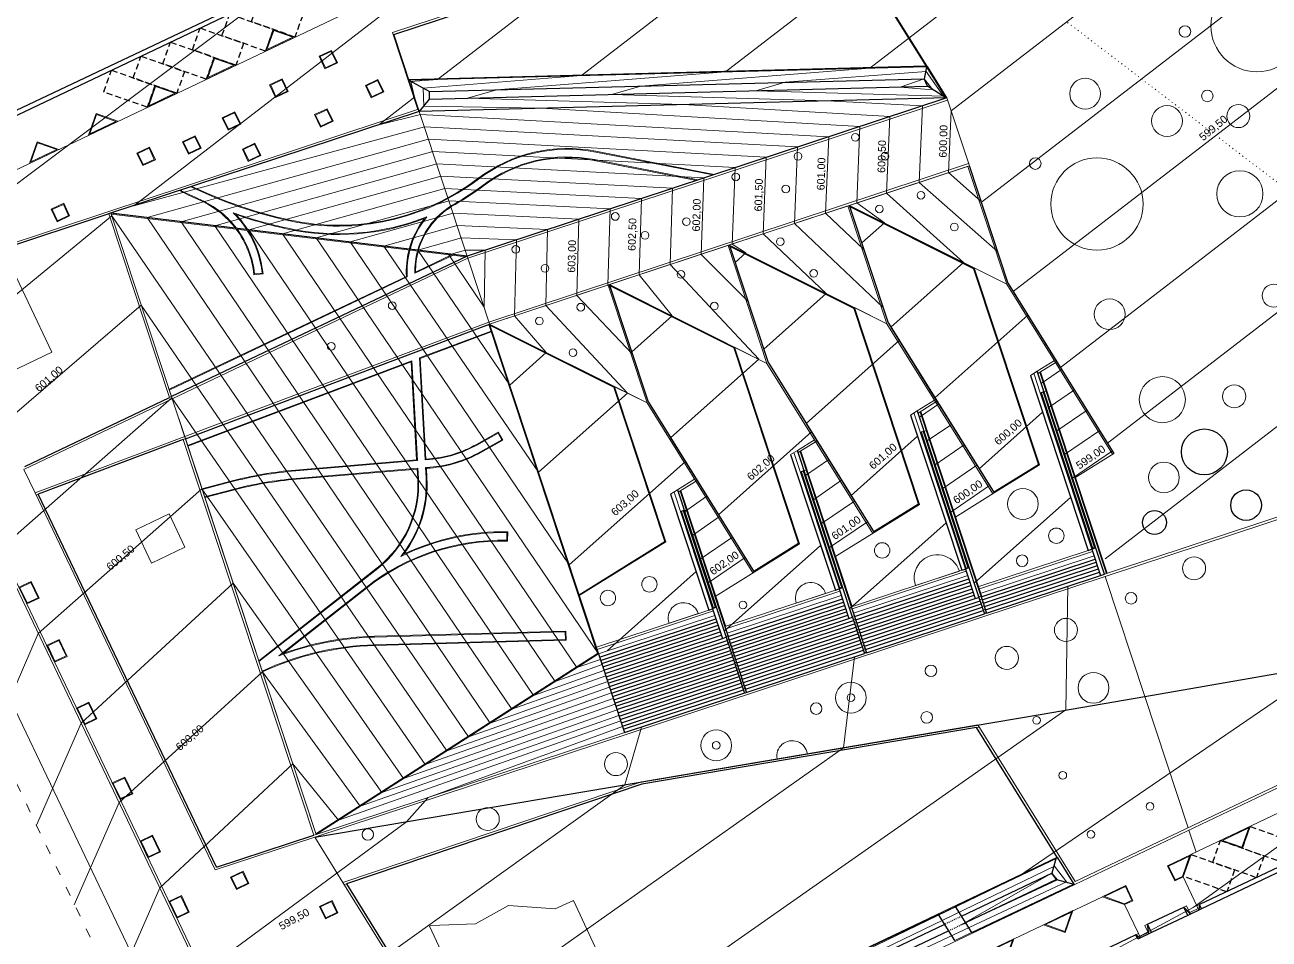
# Model space of a CAD drawing. Header units: metres. Extents: x 679381 to 680109, y 2748427 to 2748872.
# Drawn here: x 679624.4 to 679786.2, y 2748571.8 to 2748690.7 of the extents above; entities that cross this region are included whole.
import ezdxf
from ezdxf.enums import TextEntityAlignment as Align

# ---------------------------------------------------------------- set-up
doc = ezdxf.new("R2010")
doc.units = ezdxf.units.M
doc.header["$MEASUREMENT"] = 0
for name, pattern in [('ACAD_ISO03W100', [30, 12, -18]), ('ACAD_ISO07W100', [3, 0, -3]), ('LÍNEAS_OCULTAS2', [4.7625, 3.175, -1.5875])]:
    doc.linetypes.add(name, pattern=pattern)
doc.layers.get('0').update_dxf_attribs({"color": 5})
for name, color, linetype in [('00_Sorround Parcels', 252, 'ACAD_ISO03W100'), ('02-L-Edge Line', 4, 'Continuous'), ('02-L-Edge Line Stair +10cm', 6, 'Continuous'), ('02-L-Edge Line Step -10cm', 6, 'Continuous'), ('02-L-Painted line', 253, 'Continuous'), ('02-L-Plan Change', 8, 'Continuous')]:
    doc.layers.add(name, color=color, linetype=linetype)
for name, color, linetype, lineweight in [('02-L-Level Curves 0.25-0.75m', 33, 'Continuous', 5), ('02-L-Level Curves 0.50m', 33, 'Continuous', 5), ('02-L-Level Curves 1m', 37, 'Continuous', 5), ('02-L-Material Change', 251, 'Continuous', 5), ('04-BK-Tree Pit', 6, 'Continuous', 5)]:
    doc.layers.add(name, color=color, linetype=linetype, lineweight=lineweight)
doc.styles.get("Standard").update_dxf_attribs({"font": 'arial.ttf'})

# ---------------------------------------------------------------- blocks, each defined once
blk = doc.blocks.new('Tree Pit 1.5m3')
blk.add_circle((0, 0), 0.75)
blk = doc.blocks.new('ALCORQUE RECTANGULAR')
blk.add_lwpolyline([(679903.39, 2748647.42), (679902.7, 2748648.87), (679904.69, 2748649.81), (679905.38, 2748648.37)], close=True)
at = {"layer": '02-L-Material Change'}
blk.add_lwpolyline([(679903.34, 2748647.29), (679902.57, 2748648.92), (679904.74, 2748649.95), (679905.51, 2748648.32)], close=True, dxfattribs=at)
blk = doc.blocks.new('Escocell Quadrat')
at = {"ltscale": 0.3}
blk.add_lwpolyline([(-2.76, -1.24), (-1.16, -1.24), (-1.16, 0.36), (-2.76, 0.36)], close=True, dxfattribs=at)
at = {"layer": '02-L-Material Change', "ltscale": 0.3}
blk.add_lwpolyline([(-2.86, -1.34), (-1.06, -1.34), (-1.06, 0.46), (-2.86, 0.46)], close=True, dxfattribs=at)
blk = doc.blocks.new('Alcorque Parking 8m2')
blk.add_lwpolyline([(2.32, 1.23), (-0.19, 2.12), (-1.08, -0.38)], close=True)
at = {"layer": '02-L-Material Change'}
blk.add_lwpolyline([(2.58, 1.24), (-0.25, 2.25), (-1.25, -0.58)], close=True, dxfattribs=at)
blk = doc.blocks.new('Escocell 3m')
blk.add_circle((0, 0), 1.5)
blk = doc.blocks.new('Escocell 4m')
blk.add_circle((0, 0), 2)
blk = doc.blocks.new('Tree Pit 1.5m')
blk.add_circle((0, 0), 0.75)
blk = doc.blocks.new('Tree Pit 4m CUT_')
blk.add_lwpolyline([(-1.9, -0.63), (1.9, 0.63, -1.02054)], format="xyb", close=True)
blk = doc.blocks.new('Tree Pit 6m')
blk.add_circle((0, 0), 3)
blk = doc.blocks.new('Tree Pit 12m')
at = {"ltscale": 0.3}
blk.add_circle((0, 0), 6, dxfattribs=at)
blk = doc.blocks.new('Tree Pit Ford')
at = {"ltscale": 0.3}
blk.add_lwpolyline([(-0.05, 1.15), (1.93, -0.83), (-1.1, -0.83), (-1.1, 1.15)], close=True, dxfattribs=at)
at = {"layer": '02-L-Material Change', "ltscale": 0.3}
blk.add_lwpolyline([(0, 1.25), (2.18, -0.93), (-1.2, -0.93), (-1.2, 1.25)], close=True, dxfattribs=at)
blk = doc.blocks.new('Escocell 2m')
blk.add_circle((0, 0), 1)

msp = doc.modelspace()

# ---------------------------------------------------------------- linework, layer by layer
at = {"layer": '00_Sorround Parcels', "lineweight": 9, "ltscale": 0.1}
msp.add_lwpolyline([(679521.37, 2748619.74), (679593.52, 2748654.3), (679654.87, 2748526.24), (679582.72, 2748491.67)], close=True, dxfattribs=at)
at = {"layer": '02-L-Edge Line', "ltscale": 0.3}
for p, q in [((679752.27, 2748657.06), (679766.02, 2748634.97)), ((679736.69, 2748651.91), (679750.43, 2748629.82)), ((679721.09, 2748646.77), (679734.84, 2748624.68)), ((679705.51, 2748641.62), (679719.25, 2748619.53)), ((679745.34, 2748571.6), (679743.23, 2748575)), ((679747.53, 2748572.63), (679745.41, 2748576.04))]:
    msp.add_line(p, q, dxfattribs=at)
for points in [[(679752.27, 2748657.06), (679747.22, 2748672.38)], [(679736.69, 2748651.91), (679731.63, 2748667.22)], [(679721.09, 2748646.76), (679716.04, 2748662.08)], [(679705.51, 2748641.62), (679700.45, 2748656.93)], [(679763.16, 2748622.51), (679764.29, 2748619.09), (679764.77, 2748619.25), (679756.04, 2748645.66)], [(679740.45, 2748640.51), (679748.47, 2748616.23)], [(679730.29, 2748617.34), (679731.56, 2748613.49), (679732.03, 2748613.65), (679724.86, 2748635.36)], [(679709.27, 2748630.21), (679715.59, 2748611.06)], [(679746.72, 2748619.92), (679747.99, 2748616.08)], [(679747.99, 2748616.08), (679748.47, 2748616.23)], [(679713.85, 2748614.75), (679715.12, 2748610.91)], [(679715.12, 2748610.91), (679715.59, 2748611.06)], [(679699.01, 2748608.91), (679702.4, 2748598.65)]]:
    msp.add_lwpolyline(points, dxfattribs=at)
at = {"layer": '02-L-Edge Line Stair +10cm'}
msp.add_line((679699.01, 2748608.91), (679662.3, 2748585.41), dxfattribs=at)
for points in [[(679755.16, 2748645.11), (679762.68, 2748622.35)], [(679756.4, 2748645.53), (679765.05, 2748619.34)], [(679756.54, 2748642.87), (679763.22, 2748622.63)], [(679756.82, 2748642.96), (679763.51, 2748622.73)], [(679739.58, 2748639.96), (679746.25, 2748619.77)], [(679740.81, 2748640.38), (679748.75, 2748616.33)], [(679740.95, 2748637.72), (679746.78, 2748620.05)], [(679747.07, 2748620.14), (679741.24, 2748637.81)], [(679723.99, 2748634.82), (679729.81, 2748617.18)], [(679725.22, 2748635.23), (679732.31, 2748613.74)], [(679725.36, 2748632.57), (679730.35, 2748617.46)], [(679730.63, 2748617.56), (679725.65, 2748632.66)], [(679709.63, 2748630.08), (679715.87, 2748611.16)], [(679708.39, 2748629.67), (679713.37, 2748614.59)], [(679709.77, 2748627.42), (679713.91, 2748614.88)], [(679714.2, 2748614.97), (679710.05, 2748627.51)], [(679762.68, 2748622.35), (679763.16, 2748622.51)], [(679763.22, 2748622.63), (679763.51, 2748622.73)], [(679748.75, 2748616.33), (679763.58, 2748621.23)], [(679748.9, 2748615.9), (679763.72, 2748620.8)], [(679749.04, 2748615.47), (679763.86, 2748620.37)], [(679732.31, 2748613.74), (679747.15, 2748618.64)], [(679746.25, 2748619.77), (679746.72, 2748619.92)], [(679746.79, 2748620.05), (679747.07, 2748620.14)], [(679749.18, 2748615.05), (679764, 2748619.94)], [(679749.32, 2748614.62), (679764.15, 2748619.52)], [(679749.46, 2748614.19), (679764.29, 2748619.09)], [(679729.81, 2748617.18), (679730.29, 2748617.34)], [(679730.35, 2748617.46), (679730.63, 2748617.56)], [(679732.45, 2748613.31), (679747.29, 2748618.21)], [(679732.59, 2748612.89), (679747.43, 2748617.79)], [(679732.74, 2748612.46), (679747.57, 2748617.36)], [(679715.87, 2748611.16), (679730.71, 2748616.06)], [(679716.02, 2748610.73), (679730.85, 2748615.63)], [(679732.88, 2748612.03), (679747.71, 2748616.93)], [(679733.02, 2748611.61), (679747.85, 2748616.51)], [(679733.16, 2748611.18), (679747.99, 2748616.08)], [(679733.3, 2748610.75), (679748.61, 2748615.81)], [(679733.44, 2748610.32), (679748.75, 2748615.38)], [(679748.47, 2748616.23), (679749.17, 2748614.1)], [(679748.75, 2748616.33), (679749.46, 2748614.19)], [(679713.37, 2748614.59), (679713.85, 2748614.75)], [(679713.91, 2748614.88), (679714.2, 2748614.97)], [(679716.16, 2748610.3), (679730.99, 2748615.2)], [(679716.3, 2748609.87), (679731.13, 2748614.77)], [(679716.44, 2748609.45), (679731.27, 2748614.35)], [(679716.58, 2748609.02), (679731.42, 2748613.92)], [(679732.31, 2748613.74), (679733.87, 2748609.04)], [(679733.58, 2748609.9), (679748.89, 2748614.95)], [(679733.72, 2748609.47), (679749.03, 2748614.53)], [(679733.87, 2748609.04), (679749.17, 2748614.1)], [(679699.15, 2748608.48), (679714.27, 2748613.47)], [(679699.29, 2748608.05), (679714.41, 2748613.04)], [(679699.44, 2748607.62), (679714.55, 2748612.62)], [(679699.58, 2748607.2), (679714.69, 2748612.19)], [(679716.72, 2748608.59), (679731.56, 2748613.49)], [(679716.86, 2748608.17), (679732.17, 2748613.22)], [(679717, 2748607.74), (679732.31, 2748612.79)], [(679717.14, 2748607.31), (679732.45, 2748612.37)], [(679732.03, 2748613.65), (679733.58, 2748608.95)], [(679699.72, 2748606.77), (679714.83, 2748611.76)], [(679699.86, 2748606.34), (679714.97, 2748611.33)], [(679700, 2748605.91), (679715.12, 2748610.91)], [(679700.14, 2748605.49), (679715.73, 2748610.64)], [(679715.59, 2748611.06), (679717.99, 2748603.8)], [(679718.27, 2748603.89), (679715.87, 2748611.16)], [(679717.29, 2748606.88), (679732.59, 2748611.94)], [(679717.43, 2748606.46), (679732.73, 2748611.51)], [(679717.57, 2748606.03), (679732.87, 2748611.08)], [(679717.71, 2748605.6), (679733.02, 2748610.66)], [(679700.28, 2748605.06), (679715.87, 2748610.21)], [(679700.42, 2748604.63), (679716.01, 2748609.78)], [(679700.56, 2748604.2), (679716.15, 2748609.35)], [(679700.71, 2748603.78), (679716.3, 2748608.93)], [(679702.4, 2748598.65), (679733.58, 2748608.95)], [(679717.85, 2748605.17), (679733.16, 2748610.23)], [(679717.99, 2748604.75), (679733.3, 2748609.8)], [(679718.13, 2748604.32), (679733.44, 2748609.37)], [(679700.85, 2748603.35), (679716.44, 2748608.5)], [(679700.99, 2748602.92), (679716.58, 2748608.07)], [(679701.13, 2748602.5), (679716.72, 2748607.64)], [(679701.27, 2748602.07), (679716.86, 2748607.22)], [(679701.41, 2748601.64), (679717, 2748606.79)], [(679701.55, 2748601.21), (679717.14, 2748606.36)], [(679701.69, 2748600.79), (679717.28, 2748605.93)], [(679701.83, 2748600.36), (679717.42, 2748605.51)], [(679701.98, 2748599.93), (679717.57, 2748605.08)], [(679702.12, 2748599.5), (679717.71, 2748604.65)], [(679702.26, 2748599.08), (679717.85, 2748604.23)], [(679777.42, 2748575.74), (679775.61, 2748574.88)], [(679770.91, 2748572.64), (679769.11, 2748571.78)]]:
    msp.add_lwpolyline(points, dxfattribs=at)
for centre, radius in [((679777.77, 2748635.16), 2.99), ((679783.19, 2748628.24), 1.99), ((679771.29, 2748625.98), 1.55)]:
    msp.add_circle(centre, radius, dxfattribs=at)
at = {"layer": '02-L-Edge Line Step -10cm'}
for p, q in [((679672.41, 2748689.46), (679727.67, 2748707.71)), ((679727.67, 2748707.71), (679744.18, 2748681.23)), ((679675.71, 2748679.46), (679672.41, 2748689.46)), ((679741.66, 2748685.27), (679674.37, 2748683.52)), ((679744.29, 2748681.24), (679681.93, 2748660.64)), ((679675.71, 2748679.46), (679635.32, 2748666.12)), ((679635.33, 2748666.12), (679612.38, 2748658.54)), ((679681.93, 2748660.64), (679635.61, 2748666.21)), ((679731.67, 2748667.09), (679747.78, 2748659.02)), ((679716.08, 2748661.94), (679732.19, 2748653.88)), ((679747.78, 2748659.02), (679756.2, 2748633.53)), ((679700.49, 2748656.8), (679716.6, 2748648.73)), ((679732.19, 2748653.88), (679740.61, 2748628.38)), ((679701.01, 2748643.58), (679684.9, 2748651.64)), ((679716.6, 2748648.73), (679725.02, 2748623.23)), ((679701.01, 2748643.58), (679707.64, 2748623.51)), ((679624.44, 2748633.28), (679643.22, 2748642.22)), ((679645.02, 2748636.76), (679626.17, 2748629.66)), ((679750.38, 2748629.91), (679756.2, 2748633.53)), ((679649.34, 2748581.13), (679626.17, 2748629.66)), ((679740.61, 2748628.38), (679734.79, 2748624.76)), ((679696.48, 2748616.57), (679707.64, 2748623.51)), ((679725.02, 2748623.23), (679719.2, 2748619.61)), ((679758.69, 2748582.36), (679748.16, 2748599.32)), ((679649.34, 2748581.13), (679662.01, 2748585.32)), ((679666.23, 2748578.97), (679687.86, 2748544.24))]:
    msp.add_line(p, q, dxfattribs=at)
at = {"layer": '02-L-Edge Line Step -10cm', "lineweight": 0, "ltscale": 0.2}
msp.add_line((679827.12, 2748639.84), (679662.3, 2748585.41), dxfattribs=at)
at = {"layer": '02-L-Edge Line Step -10cm', "ltscale": 0.3}
for p, q in [((679758.69, 2748582.36), (679745.41, 2748576.04)), ((679758.69, 2748582.36), (679760.81, 2748578.95)), ((679747.53, 2748572.63), (679760.81, 2748578.95)), ((679743.23, 2748575), (679730.06, 2748568.73))]:
    msp.add_line(p, q, dxfattribs=at)
at = {"layer": '02-L-Edge Line Step -10cm'}
for points in [[(679744.29, 2748681.24), (679675.71, 2748679.46)], [(679681.93, 2748660.64), (679643.49, 2748642.35)], [(679645.3, 2748636.87), (679684.85, 2748651.78)], [(679756.92, 2748642.99), (679756.54, 2748642.87)], [(679741.33, 2748637.84), (679740.95, 2748637.72)], [(679725.74, 2748632.69), (679725.36, 2748632.57)], [(679710.15, 2748627.54), (679709.77, 2748627.42)], [(679748.16, 2748599.32), (679704.65, 2748591.94), (679666.23, 2748578.97)]]:
    msp.add_lwpolyline(points, dxfattribs=at)
at = {"layer": '02-L-Level Curves 0.25-0.75m', "ltscale": 0.3}
for points in [[(679887.02, 2748805.09), (679887.02, 2748805.09), (679892.66, 2748807.11), (679734.28, 2748685.08)], [(679696.78, 2748684.11), (679797.88, 2748762), (679792.24, 2748759.98)], [(679815.95, 2748719.42), (679748.78, 2748667.66), (679752.27, 2748657.06), (679760.87, 2748643.25), (679757.58, 2748641), (679763.63, 2748622.66), (679762.68, 2748622.35), (679760.4, 2748629.27), (679747.85, 2748618.1)], [(679697.45, 2748714.88), (679703.09, 2748716.9), (679638.58, 2748667.19)], [(679802.54, 2748694.27), (679752.91, 2748656.03), (679762.52, 2748640.6), (679758.59, 2748637.91)], [(679734.28, 2748685.08), (679704.52, 2748682.76), (679700.71, 2748681.66), (679728.78, 2748680.83)], [(679696.78, 2748684.11), (679676.21, 2748682.5), (679676.31, 2748680.14), (679691.52, 2748679.87)], [(679741.36, 2748683.68), (679738.22, 2748682.63), (679742.48, 2748682.28), (679741.36, 2748683.68)], [(679808.69, 2748684.4), (679759.05, 2748646.16), (679764.17, 2748637.94), (679759.61, 2748634.83)], [(679728.78, 2748680.83), (679741.11, 2748680.19), (679740.71, 2748670.23), (679750.92, 2748661.17), (679752.27, 2748657.06), (679754.83, 2748652.94), (679742.74, 2748642.18), (679748.19, 2748633.43), (679743.78, 2748630.42)], [(679691.52, 2748679.87), (679733, 2748677.51), (679732.61, 2748667.55), (679736.17, 2748664.95), (679733.24, 2748662.35), (679736.69, 2748651.91), (679744.89, 2748638.74), (679741.75, 2748636.59), (679747.2, 2748620.08), (679746.25, 2748619.77), (679744.21, 2748625.93), (679731.66, 2748614.75)], [(679764.87, 2748621.24), (679819.61, 2748663.42), (679819.11, 2748665.27), (679837.28, 2748677.04), (679840.73, 2748679.69), (679872.45, 2748661.49), (679888.42, 2748665.03), (679889.68, 2748661.2), (679919.58, 2748670.81), (679919.33, 2748671.55), (679920.89, 2748672.06), (679922.04, 2748671.19), (679931.46, 2748674.3), (679920.45, 2748644.47), (679926.09, 2748646.49)], [(679638.58, 2748667.19), (679676.4, 2748677.44), (679724.88, 2748674.83), (679724.47, 2748664.86), (679736.01, 2748653.95), (679736.69, 2748651.91), (679738.1, 2748649.64), (679726.01, 2748638.87), (679732.3, 2748628.77), (679728.01, 2748625.83)], [(679699.96, 2748606.02), (679687.74, 2748601.69), (679644.74, 2748665.11), (679677.46, 2748674.23), (679716.76, 2748672.15), (679716.39, 2748662.19), (679718.15, 2748661.04), (679716.78, 2748659.82), (679721.09, 2748646.77), (679728.94, 2748634.17), (679725.94, 2748632.08), (679730.76, 2748617.49), (679729.81, 2748617.18), (679727.89, 2748623), (679715.34, 2748611.83)], [(679865.47, 2748617.64), (679859.83, 2748615.62), (679883.35, 2748658.42), (679863.39, 2748654), (679852.5, 2748660.24), (679842.62, 2748672.86), (679822.78, 2748660.02), (679827.35, 2748640.12), (679826.89, 2748639.76), (679828.16, 2748613.19), (679776.33, 2748575.89), (679765.77, 2748570.2)], [(679699.48, 2748607.49), (679693.37, 2748605.29), (679653.53, 2748664.06), (679678.52, 2748671.02), (679708.64, 2748669.47), (679708.32, 2748659.53), (679719.85, 2748647.21), (679708.38, 2748637), (679716.41, 2748624.09), (679712.24, 2748621.22)], [(679711.22, 2748624.3), (679714.76, 2748626.74), (679705.51, 2748641.62), (679703.33, 2748648.2), (679708.57, 2748652.86), (679704.28, 2748658.19), (679704.58, 2748668.13), (679679.05, 2748669.41), (679657.93, 2748663.53), (679696.19, 2748607.1), (679699.25, 2748608.18)], [(679699, 2748608.9), (679662.32, 2748663), (679679.59, 2748667.81), (679700.52, 2748666.79), (679700.23, 2748656.85), (679700.61, 2748656.46), (679705.51, 2748641.62), (679713.11, 2748629.4), (679710.2, 2748627.37), (679714.32, 2748614.91), (679713.37, 2748614.59), (679711.72, 2748619.6), (679700.13, 2748609.28)], [(679610.24, 2748644.91), (679635.72, 2748665.86), (679682.11, 2748598.09), (679700.45, 2748604.56)], [(679692.15, 2748654.19), (679702.78, 2748642.8), (679691.22, 2748632.51), (679671.11, 2748661.94), (679680.65, 2748664.6), (679692.4, 2748664.1), (679692.15, 2748654.19)], [(679684.13, 2748653.98), (679684.28, 2748661.42), (679681.71, 2748661.39), (679679.54, 2748660.79), (679684.13, 2748653.98)], [(679700.93, 2748603.09), (679676.48, 2748594.48), (679643.54, 2748642.21), (679620.99, 2748622.4)], [(679626.18, 2748611.54), (679647.45, 2748630.38), (679673.66, 2748592.68), (679701.17, 2748602.36)], [(679701.42, 2748601.63), (679670.85, 2748590.88), (679651.5, 2748618.1), (679631.74, 2748599.89)], [(679663.24, 2748533.94), (679759.78, 2748601.6), (679760.01, 2748617.68)], [(679620.39, 2748598.28), (679626.18, 2748611.54)], [(679625.94, 2748586.62), (679631.74, 2748599.89)], [(679701.9, 2748600.16), (679665.22, 2748587.27), (679659.27, 2748594.58), (679641.98, 2748578.44)], [(679704.58, 2748599.37), (679702.45, 2748591.87), (679652.62, 2748556.18)], [(679702.14, 2748599.43), (679676.86, 2748590.21)], [(679676.86, 2748590.21), (679674.03, 2748587.06), (679647.3, 2748567.3)], [(679687.5, 2748547.01), (679758.27, 2748581.27)], [(679758.27, 2748581.27), (679759.86, 2748579.23)], [(679636.16, 2748565.13), (679641.98, 2748578.44)], [(679688.26, 2748545.65), (679759.86, 2748579.23)]]:
    msp.add_lwpolyline(points, dxfattribs=at)
at = {"layer": '02-L-Level Curves 0.50m', "ltscale": 0.3}
for points in [[(679839.63, 2748782.54), (679845.27, 2748784.55), (679715.53, 2748684.59)], [(679650.06, 2748692.33), (679655.7, 2748694.34), (679604.87, 2748656.17)], [(679715.53, 2748684.59), (679685.76, 2748682.27), (679681.96, 2748681.17), (679710.03, 2748680.35)], [(679710.03, 2748680.35), (679736.88, 2748678.79), (679736.47, 2748668.83), (679746.46, 2748659.8), (679737.01, 2748651.39), (679746.54, 2748636.08), (679742.76, 2748633.5)], [(679700.21, 2748605.29), (679684.92, 2748599.89), (679640.34, 2748665.64), (679676.93, 2748675.83), (679720.82, 2748673.49), (679720.41, 2748663.52), (679728.62, 2748655.78), (679720.5, 2748648.55), (679721.09, 2748646.77), (679730.62, 2748631.47), (679726.97, 2748628.95)], [(679753.59, 2748579.93), (679793.69, 2748607.34), (679793.66, 2748628.79), (679823.48, 2748651.77), (679820.97, 2748662.53), (679841.72, 2748675.96), (679846.34, 2748670.12), (679867.92, 2748657.74), (679889.26, 2748662.47), (679889.84, 2748660.72), (679907.42, 2748666.37), (679890.14, 2748630.05), (679895.78, 2748632.07)], [(679688.11, 2748652.85), (679692.22, 2748648.09), (679687.47, 2748643.86), (679675.51, 2748661.42), (679681.18, 2748663), (679688.34, 2748662.76), (679688.11, 2748652.85)], [(679686.41, 2748547.4), (679753.59, 2748579.93)]]:
    msp.add_lwpolyline(points, dxfattribs=at)
at = {"layer": '02-L-Level Curves 1m', "ltscale": 0.3}
for points in [[(679939.07, 2748829.19), (679744.85, 2748679.55), (679744.52, 2748671.49), (679748.75, 2748667.74), (679752.27, 2748657.06), (679759.21, 2748645.9), (679756.56, 2748644.08), (679763.63, 2748622.66), (679762.68, 2748622.35), (679756.74, 2748640.33), (679748.48, 2748632.97), (679749.84, 2748630.78), (679744.8, 2748627.33)], [(679744.86, 2748737.44), (679750.52, 2748739.48), (679678.09, 2748683.62)], [(679678.09, 2748683.62), (679674.62, 2748683.35), (679675.1, 2748681.31)], [(679741.62, 2748684.67), (679723.27, 2748683.24), (679719.47, 2748682.14), (679743.88, 2748681.46), (679741.62, 2748684.67)], [(679675.1, 2748681.31), (679670.44, 2748677.71)], [(679670.44, 2748677.71), (679675.87, 2748679.04), (679728.94, 2748676.17), (679728.54, 2748666.21), (679733.52, 2748661.5), (679736.69, 2748651.91), (679743.23, 2748641.39), (679740.73, 2748639.68), (679747.2, 2748620.08), (679746.25, 2748619.77), (679740.49, 2748637.19), (679731.84, 2748629.49), (679733.97, 2748626.08), (679729.04, 2748622.71)], [(679814.83, 2748674.53), (679765.2, 2748636.29), (679765.82, 2748635.29), (679760.63, 2748631.74)], [(679713.25, 2748618.15), (679718.06, 2748621.44), (679714.6, 2748627), (679726.69, 2748637.77), (679721.09, 2748646.77), (679718.44, 2748654.79), (679712.36, 2748660.86), (679712.7, 2748670.81), (679677.99, 2748672.62), (679649.14, 2748664.59), (679690.56, 2748603.49), (679699.72, 2748606.75)], [(679710.3, 2748633.92), (679695.19, 2748620.47), (679666.72, 2748662.47), (679680.12, 2748666.2), (679696.46, 2748665.44), (679696.18, 2748655.52), (679703.43, 2748647.9), (679705.51, 2748641.62), (679710.3, 2748633.92)], [(679700.69, 2748603.82), (679679.29, 2748596.28), (679639.56, 2748654.26), (679615.61, 2748633.66)], [(679657.93, 2748545.06), (679730.87, 2748596.69), (679732.29, 2748608.52)], [(679636.68, 2748589.55), (679655.31, 2748606.55), (679668.03, 2748589.08), (679701.66, 2748600.89)], [(679630.86, 2748576.26), (679636.68, 2748589.55)], [(679746.07, 2748573.59), (679757.93, 2748580.35)], [(679757.93, 2748580.35), (679758.68, 2748579.51)], [(679746.07, 2748573.59), (679758.68, 2748579.51)]]:
    msp.add_lwpolyline(points, dxfattribs=at)
at = {"layer": '02-L-Material Change'}
for p, q in [((679672.22, 2748689.71), (679727.61, 2748708.01)), ((679727.77, 2748707.74), (679744.29, 2748681.24)), ((679675.52, 2748679.71), (679672.22, 2748689.71)), ((679741.6, 2748685.37), (679674.34, 2748683.62)), ((679675.62, 2748679.74), (679635.23, 2748666.4)), ((679667.59, 2748524.8), (679599.16, 2748668.11)), ((679635.23, 2748666.4), (679611.96, 2748658.72)), ((679643.22, 2748642.22), (679635.33, 2748666.12)), ((679661.8, 2748520.71), (679592.85, 2748665.09)), ((679643.59, 2748642.06), (679643.18, 2748643.31)), ((679624.3, 2748632.88), (679643.59, 2748642.06)), ((679645.21, 2748637.15), (679625.76, 2748629.82)), ((679625.76, 2748629.82), (679624.3, 2748632.88)), ((679649.17, 2748580.8), (679625.76, 2748629.82)), ((679649.17, 2748580.8), (679662.11, 2748585.03))]:
    msp.add_line(p, q, dxfattribs=at)
at = {"layer": '02-L-Material Change', "ltscale": 0.3}
for p, q in [((679744.39, 2748680.94), (679682.02, 2748660.35)), ((679667.86, 2748524.95), (679599.52, 2748668.05)), ((679747.86, 2748659.09), (679752.09, 2748656.98)), ((679756.32, 2748633.49), (679747.86, 2748659.09)), ((679740.73, 2748628.34), (679732.27, 2748653.95)), ((679732.27, 2748653.95), (679736.5, 2748651.83)), ((679716.68, 2748648.8), (679720.91, 2748646.68)), ((679725.14, 2748623.19), (679716.68, 2748648.8)), ((679705.32, 2748641.53), (679701.09, 2748643.65)), ((679707.76, 2748623.47), (679701.09, 2748643.65)), ((679750.43, 2748629.82), (679756.32, 2748633.49)), ((679734.84, 2748624.68), (679740.73, 2748628.34)), ((679696.51, 2748616.47), (679707.76, 2748623.47)), ((679719.25, 2748619.53), (679725.14, 2748623.19)), ((679770.02, 2748603.33), (679764.86, 2748618.97)), ((679685.69, 2748547.73), (679758.64, 2748582.44)), ((679665.78, 2748579.14), (679687.64, 2748544.03)), ((679687.64, 2748544.03), (679760.95, 2748578.91)), ((679775.45, 2748576.13), (679775.97, 2748575.05)), ((679776.97, 2748575.75), (679775.88, 2748575.23)), ((679770.55, 2748572.47), (679770.04, 2748573.56)), ((679770.46, 2748572.65), (679769.38, 2748572.14))]:
    msp.add_line(p, q, dxfattribs=at)
at = {"layer": '02-L-Material Change', "lineweight": 0, "ltscale": 0.2}
for p, q in [((679698.89, 2748608.95), (679684.76, 2748651.74)), ((679698.99, 2748608.98), (679684.86, 2748651.77)), ((679859.17, 2748650.11), (679662.11, 2748585.03)), ((679662.01, 2748585.32), (679645.02, 2748636.76)), ((679662.3, 2748585.41), (679645.21, 2748637.15)), ((679698.89, 2748608.95), (679662.27, 2748585.5)), ((679770.02, 2748603.33), (679775.66, 2748586.25))]:
    msp.add_line(p, q, dxfattribs=at)
at = {"layer": '02-L-Material Change', "ltscale": 0.3}
for points in [[(679686.41, 2748701.91), (679613.44, 2748667.19)], [(679672.41, 2748689.46), (679672.32, 2748689.43)], [(679684.76, 2748652.06), (679747.13, 2748672.66)], [(679684.85, 2748651.77), (679746.94, 2748672.28)], [(679765.85, 2748634.87), (679752.09, 2748656.98), (679747.02, 2748672.31)], [(679750.26, 2748629.72), (679736.5, 2748651.83), (679731.44, 2748667.16)], [(679680.1, 2748660.76), (679675.12, 2748658.4)], [(679679.91, 2748660.79), (679675.22, 2748658.55)], [(679734.67, 2748624.57), (679720.91, 2748646.68), (679715.85, 2748662.01)], [(679682.02, 2748660.35), (679643.59, 2748642.06)], [(679674.04, 2748657.99), (679643.18, 2748643.31)], [(679674.14, 2748657.93), (679643.21, 2748643.21)], [(679654.21, 2748658.21), (679655.4, 2748658.34)], [(679654.3, 2748658.32), (679655.29, 2748658.43)], [(679719.08, 2748619.42), (679705.32, 2748641.53), (679700.26, 2748656.86)], [(679645.21, 2748637.15), (679684.76, 2748652.06)], [(679758.27, 2748647.05), (679756.04, 2748645.66)], [(679755.16, 2748645.11), (679756.04, 2748645.66)], [(679756.44, 2748642.83), (679755.6, 2748645.39)], [(679756.54, 2748642.87), (679756.44, 2748642.83)], [(679643.22, 2748642.22), (679643.49, 2748642.35)], [(679742.68, 2748641.9), (679740.45, 2748640.51)], [(679756.44, 2748642.83), (679763.16, 2748622.51)], [(679739.58, 2748639.96), (679740.45, 2748640.51)], [(679740.01, 2748640.24), (679746.72, 2748619.92)], [(679740.9, 2748640.43), (679748.85, 2748616.36)], [(679645.02, 2748636.76), (679645.3, 2748636.87)], [(679686.44, 2748636.73), (679685.95, 2748637.6)], [(679686.57, 2748636.69), (679685.98, 2748637.74)], [(679727.09, 2748636.75), (679724.86, 2748635.36)], [(679740.95, 2748637.72), (679740.86, 2748637.68)], [(679723.99, 2748634.82), (679724.86, 2748635.36)], [(679724.42, 2748635.09), (679730.29, 2748617.34)], [(679725.31, 2748635.28), (679731.99, 2748615.06)], [(679711.5, 2748631.6), (679709.27, 2748630.21)], [(679725.36, 2748632.57), (679725.27, 2748632.54)], [(679708.39, 2748629.67), (679709.27, 2748630.21)], [(679708.83, 2748629.94), (679713.85, 2748614.75)], [(679709.71, 2748630.14), (679715.55, 2748612.47)], [(679626.17, 2748629.66), (679625.89, 2748629.55)], [(679709.77, 2748627.42), (679709.67, 2748627.39)], [(679748.33, 2748617.61), (679762.68, 2748622.35)], [(679748.42, 2748617.33), (679763.25, 2748622.22)], [(679763.22, 2748622.63), (679763.13, 2748622.6)], [(679763.16, 2748622.51), (679763.63, 2748622.66)], [(679763.51, 2748622.73), (679763.6, 2748622.76)], [(679748.61, 2748616.76), (679763.44, 2748621.65)], [(679731.89, 2748615.03), (679746.25, 2748619.77)], [(679731.99, 2748614.74), (679746.82, 2748619.64)], [(679732.17, 2748614.17), (679747.01, 2748619.07)], [(679746.79, 2748620.05), (679746.69, 2748620.02)], [(679746.72, 2748619.92), (679747.2, 2748620.08)], [(679747.07, 2748620.14), (679747.17, 2748620.18)], [(679715.45, 2748612.44), (679729.81, 2748617.18)], [(679715.55, 2748612.15), (679730.38, 2748617.05)], [(679730.35, 2748617.46), (679730.25, 2748617.43)], [(679730.29, 2748617.34), (679730.76, 2748617.49)], [(679730.63, 2748617.56), (679730.73, 2748617.59)], [(679715.73, 2748611.58), (679730.57, 2748616.48)], [(679748.47, 2748616.23), (679748.47, 2748616.23), (679748.33, 2748616.66)], [(679748.72, 2748616.42), (679748.86, 2748616), (679748.58, 2748615.9), (679748.44, 2748616.33)], [(679748.44, 2748616.33), (679748.72, 2748616.42)], [(679748.86, 2748616), (679749, 2748615.57), (679748.72, 2748615.47), (679748.58, 2748615.9)], [(679749, 2748615.57), (679749.15, 2748615.14), (679748.86, 2748615.05), (679748.72, 2748615.47)], [(679698.73, 2748609.76), (679713.37, 2748614.59)], [(679713.91, 2748614.88), (679713.82, 2748614.85)], [(679713.85, 2748614.75), (679714.32, 2748614.91)], [(679714.2, 2748614.97), (679714.29, 2748615)], [(679732.03, 2748613.65), (679731.89, 2748614.08)], [(679732.28, 2748613.84), (679732.42, 2748613.41), (679732.14, 2748613.32), (679732, 2748613.74)], [(679732.28, 2748613.84), (679732, 2748613.74)], [(679749.15, 2748615.14), (679749.29, 2748614.71), (679749, 2748614.62), (679748.86, 2748615.05)], [(679749.29, 2748614.71), (679749.43, 2748614.29), (679749.14, 2748614.19), (679749, 2748614.62)], [(679760.95, 2748578.91), (679835.55, 2748614.44)], [(679760.97, 2748579.26), (679835.46, 2748614.73)], [(679732.42, 2748613.41), (679732.56, 2748612.98), (679732.28, 2748612.89), (679732.14, 2748613.32)], [(679732.56, 2748612.98), (679732.7, 2748612.56), (679732.42, 2748612.46), (679732.28, 2748612.89)], [(679732.7, 2748612.56), (679732.85, 2748612.13), (679732.56, 2748612.03), (679732.42, 2748612.46)], [(679732.85, 2748612.13), (679732.99, 2748611.7), (679732.7, 2748611.61), (679732.56, 2748612.03)], [(679694.67, 2748611.76), (679694.7, 2748610.76)], [(679694.77, 2748611.86), (679694.8, 2748610.66)], [(679715.59, 2748611.06), (679715.45, 2748611.49)], [(679715.84, 2748611.25), (679715.98, 2748610.82), (679715.7, 2748610.73), (679715.56, 2748611.16)], [(679715.84, 2748611.25), (679715.56, 2748611.16)], [(679715.98, 2748610.82), (679716.13, 2748610.4), (679715.84, 2748610.3), (679715.7, 2748610.73)], [(679732.99, 2748611.7), (679733.13, 2748611.27), (679732.84, 2748611.18), (679732.7, 2748611.61)], [(679733.13, 2748611.27), (679733.27, 2748610.85), (679732.98, 2748610.75), (679732.84, 2748611.18)], [(679733.27, 2748610.85), (679733.41, 2748610.42), (679733.13, 2748610.32), (679732.98, 2748610.75)], [(679716.13, 2748610.4), (679716.27, 2748609.97), (679715.98, 2748609.88), (679715.84, 2748610.3)], [(679716.27, 2748609.97), (679716.41, 2748609.54), (679716.12, 2748609.45), (679715.98, 2748609.88)], [(679716.41, 2748609.54), (679716.55, 2748609.12), (679716.26, 2748609.02), (679716.12, 2748609.45)], [(679716.55, 2748609.12), (679716.69, 2748608.69), (679716.41, 2748608.59), (679716.26, 2748609.02)], [(679733.41, 2748610.42), (679733.55, 2748609.99), (679733.27, 2748609.9), (679733.13, 2748610.32)], [(679733.55, 2748609.99), (679733.69, 2748609.56), (679733.41, 2748609.47), (679733.27, 2748609.9)], [(679733.69, 2748609.56), (679733.83, 2748609.14), (679733.55, 2748609.04), (679733.41, 2748609.47)], [(679716.69, 2748608.69), (679716.83, 2748608.26), (679716.55, 2748608.17), (679716.41, 2748608.59)], [(679716.83, 2748608.26), (679716.97, 2748607.83), (679716.69, 2748607.74), (679716.55, 2748608.17)], [(679716.97, 2748607.83), (679717.11, 2748607.41), (679716.83, 2748607.31), (679716.69, 2748607.74)], [(679717.11, 2748607.41), (679717.25, 2748606.98), (679716.97, 2748606.88), (679716.83, 2748607.31)], [(679717.25, 2748606.98), (679717.4, 2748606.55), (679717.11, 2748606.46), (679716.97, 2748606.88)], [(679717.4, 2748606.55), (679717.54, 2748606.12), (679717.25, 2748606.03), (679717.11, 2748606.46)], [(679717.54, 2748606.12), (679717.68, 2748605.7), (679717.39, 2748605.6), (679717.25, 2748606.03)], [(679717.68, 2748605.7), (679717.82, 2748605.27), (679717.53, 2748605.18), (679717.39, 2748605.6)], [(679717.82, 2748605.27), (679717.96, 2748604.84), (679717.68, 2748604.75), (679717.53, 2748605.18)], [(679717.96, 2748604.84), (679718.1, 2748604.41), (679717.82, 2748604.32), (679717.68, 2748604.75)], [(679718.13, 2748604.32), (679718.27, 2748603.89), (679717.99, 2748603.8), (679717.85, 2748604.23)], [(679748.31, 2748599.65), (679704.58, 2748592.24), (679665.78, 2748579.14)], [(679748.16, 2748599.32), (679748.48, 2748599.37)], [(679748.31, 2748599.65), (679760.97, 2748579.26)], [(679662.01, 2748585.32), (679662.3, 2748585.41)], [(679662.11, 2748585.03), (679665.78, 2748579.14)], [(679775, 2748579.88), (679776.8, 2748576.11)], [(679666.23, 2748578.97), (679665.94, 2748578.87)], [(679760.81, 2748578.95), (679760.86, 2748578.87)], [(679764.51, 2748577.3), (679676.21, 2748535.28)], [(679767.41, 2748576.27), (679769.21, 2748572.5)], [(679769.21, 2748572.5), (679769.47, 2748571.96)]]:
    msp.add_lwpolyline(points, dxfattribs=at)
at = {"layer": '02-L-Material Change', "linetype": 'ACAD_ISO07W100', "ltscale": 0.15}
msp.add_lwpolyline([(679760, 2748691.01), (679827.12, 2748639.84)], dxfattribs=at)
at = {"layer": '02-L-Material Change', "ltscale": 0.3}
for points in [[(679713.86, 2748671.19), (679698.66, 2748674.17, 0.213675), (679683.4, 2748670.65, -0.21866), (679658.87, 2748665.22, -0.059521), (679646.02, 2748669.65, -0.059521)], [(679714.05, 2748671.25), (679698.68, 2748674.27, 0.213675), (679683.34, 2748670.73, -0.21866), (679658.89, 2748665.32, -0.059068), (679646.16, 2748669.7, -0.059068)], [(679675.51, 2748661.41, -0.19844), (679680.32, 2748667.45, 0.035399), (679684, 2748669.85, -0.213675), (679698.47, 2748673.19), (679711.92, 2748670.55)], [(679675.61, 2748661.4, -0.198018), (679680.37, 2748667.36, 0.035399), (679684.06, 2748669.77, -0.213675), (679698.45, 2748673.09), (679711.73, 2748670.48)], [(679651.81, 2748664.26, 0.114052), (679647.67, 2748667.68, -0.014843), (679644.54, 2748669.16, -0.014843)], [(679651.95, 2748664.25, 0.116155), (679647.71, 2748667.77, -0.014428), (679644.67, 2748669.2, -0.014428)], [(679674.51, 2748661.54, -0.107994), (679676.7, 2748665.74, -0.148792), (679658.66, 2748664.25, -0.031969), (679651.5, 2748666.28, -0.054441), (679653.28, 2748664.09, -0.054441)], [(679674.41, 2748661.55, -0.099799), (679676.39, 2748665.51, -0.145707), (679658.64, 2748664.15, -0.03013), (679651.87, 2748666.05, -0.047808), (679653.41, 2748664.07, -0.047808)], [(679654.21, 2748658.21, 0.136089), (679651.9, 2748664.15, 0.136089)], [(679654.3, 2748658.32, 0.131963), (679652.03, 2748664.14, 0.134079)], [(679653.35, 2748663.98, -0.114405), (679655.29, 2748658.43)], [(679653.48, 2748663.96, -0.114782), (679655.4, 2748658.34)], [(679674.04, 2748657.99), (679674.04, 2748657.99, -0.078042), (679674.38, 2748661.45, -0.078042)], [(679674.14, 2748657.93), (679674.14, 2748658, -0.078353), (679674.48, 2748661.44, -0.078353)], [(679675.12, 2748658.4, -0.073267), (679675.49, 2748661.32, -0.073267)], [(679675.22, 2748658.55, -0.069752), (679675.59, 2748661.31, -0.069752)], [(679647.45, 2748630.38), (679651.2, 2748631.36, -0.042873), (679659.63, 2748632.8), (679675.37, 2748634.13), (679674.66, 2748646.87)], [(679647.48, 2748630.28), (679651.22, 2748631.26, -0.042873), (679659.64, 2748632.7), (679675.48, 2748634.03), (679674.75, 2748647.01)], [(679685.95, 2748637.6), (679683.18, 2748636.05, -0.107267), (679677.05, 2748634.17), (679676.47, 2748634.12), (679675.73, 2748647.38)], [(679685.98, 2748637.74), (679683.13, 2748636.13, -0.107267), (679677.04, 2748634.27), (679676.57, 2748634.23), (679675.84, 2748647.31)], [(679687.11, 2748624.67, 0.120605), (679673.32, 2748621.57, 0.185976), (679676.6, 2748631.77), (679676.53, 2748633.12), (679677.14, 2748633.17, 0.107267), (679683.66, 2748635.17), (679686.44, 2748636.73)], [(679687.22, 2748624.76, 0.117771), (679673.66, 2748621.85, 0.178468), (679676.7, 2748631.78), (679676.63, 2748633.03), (679677.14, 2748633.07, 0.107267), (679683.71, 2748635.09), (679686.57, 2748636.69)], [(679654.87, 2748607.89), (679670.31, 2748620.01, 0.245013), (679675.6, 2748631.72), (679675.53, 2748633.04), (679659.73, 2748631.71, 0.042873), (679651.47, 2748630.29), (679647.79, 2748629.33)], [(679654.84, 2748607.99), (679670.25, 2748620.08, 0.245013), (679675.51, 2748631.71), (679675.44, 2748632.93), (679659.73, 2748631.61, 0.042873), (679651.5, 2748630.2), (679647.82, 2748629.24)], [(679694.67, 2748611.76), (679669.88, 2748611.08, 0.083347), (679657.45, 2748608.64), (679668.79, 2748617.54, -0.172938), (679687.09, 2748623.67, -0.173834)], [(679694.77, 2748611.86), (679669.88, 2748611.18, 0.079193), (679658, 2748608.95), (679668.85, 2748617.46, -0.173834), (679687.19, 2748623.57)], [(679694.7, 2748610.76), (679669.91, 2748610.08, 0.101797), (679655.28, 2748606.65)], [(679694.8, 2748610.66), (679669.91, 2748609.98, 0.101875), (679655.31, 2748606.55)]]:
    msp.add_lwpolyline(points, format="xyb", dxfattribs=at)
at = {"layer": '02-L-Material Change'}
for points in [[(679681.77, 2748660.56), (679635.64, 2748666.11)], [(679645.21, 2748637.15), (679643.59, 2748642.06)], [(679687.11, 2748624.67), (679687.09, 2748623.67)], [(679687.22, 2748624.76), (679687.19, 2748623.57)], [(679698.82, 2748609.47), (679713.94, 2748614.47)], [(679699.01, 2748608.9), (679714.13, 2748613.9)]]:
    msp.add_lwpolyline(points, dxfattribs=at)
for points in [[(679621.78, 2748661.13), (679627.96, 2748648.13), (679619.31, 2748644.03), (679613.11, 2748657)], [(679638.85, 2748625.04), (679643.18, 2748627.11), (679645.25, 2748622.77), (679640.91, 2748620.71)], [(679677.02, 2748573.47), (679682.25, 2748562.31), (679688.2, 2748561.07), (679690.56, 2748563.18), (679691.3, 2748563.58), (679696.88, 2748565.41), (679698.9, 2748570.08), (679695.76, 2748576.82), (679693.39, 2748575.72), (679687.33, 2748576.18), (679683.04, 2748573.78), (679677.2, 2748573.55)]]:
    msp.add_lwpolyline(points, close=True, dxfattribs=at)
at = {"layer": '02-L-Material Change', "lineweight": 0, "ltscale": 0.2}
for points in [[(679675.73, 2748647.38), (679685.04, 2748650.89)], [(679675.84, 2748647.31), (679685.07, 2748650.79)], [(679645.58, 2748636.01), (679674.75, 2748647.01)], [(679645.62, 2748635.92), (679674.66, 2748646.87)], [(679758.6, 2748646.9), (679756.13, 2748645.36)], [(679756.48, 2748645.58), (679765.14, 2748619.37)], [(679743.01, 2748641.75), (679740.55, 2748640.21)], [(679766.02, 2748634.97), (679760.93, 2748631.8)], [(679711.83, 2748631.45), (679709.36, 2748629.92)], [(679750.43, 2748629.82), (679745.34, 2748626.65)], [(679734.84, 2748624.68), (679729.75, 2748621.51)], [(679719.25, 2748619.53), (679714.16, 2748616.36)], [(679776.03, 2748582.79), (679841.26, 2748613.83)], [(679775.76, 2748585.96), (679776.7, 2748583.11)]]:
    msp.add_lwpolyline(points, dxfattribs=at)
at = {"layer": '02-L-Material Change', "ltscale": 0.3, "elevation": 0}
for points in [[(679775.09, 2748575.96), (679775.45, 2748576.13)], [(679777.16, 2748576.28), (679776.79, 2748576.11)], [(679777.05, 2748575.57), (679776.8, 2748576.11)], [(679770.4, 2748573.73), (679770.04, 2748573.56)], [(679768.85, 2748572.33), (679769.21, 2748572.5)]]:
    msp.add_lwpolyline(points, dxfattribs=at)
at = {"layer": '02-L-Painted line', "linetype": 'LÍNEAS_OCULTAS2', "ltscale": 0.25}
for points in [[(679660.55, 2748691.95), (679659.54, 2748689.13), (679653.89, 2748691.14), (679654.89, 2748693.96)], [(679656.72, 2748690.13), (679655.71, 2748687.3), (679650.06, 2748689.31), (679651.06, 2748692.14)], [(679652.87, 2748688.3), (679651.87, 2748685.47), (679646.21, 2748687.48), (679647.22, 2748690.31)], [(679649.03, 2748686.47), (679648.02, 2748683.65), (679642.37, 2748685.65), (679643.37, 2748688.48)], [(679645.18, 2748684.64), (679644.18, 2748681.82), (679638.53, 2748683.82), (679639.53, 2748686.65)], [(679641.34, 2748682.81), (679640.34, 2748679.99), (679634.68, 2748681.99), (679635.69, 2748684.82)], [(679782.71, 2748583.61), (679783.71, 2748586.44), (679789.36, 2748584.43), (679788.36, 2748581.61)], [(679778.87, 2748581.79), (679779.88, 2748584.62), (679785.53, 2748582.61), (679784.53, 2748579.78)], [(679775.03, 2748579.96), (679776.03, 2748582.79), (679781.69, 2748580.78), (679780.68, 2748577.95)]]:
    msp.add_lwpolyline(points, close=True, dxfattribs=at)
at = {"layer": '02-L-Plan Change'}
for p, q in [((679608.84, 2748672.71), (679685.03, 2748708.97)), ((679609.1, 2748672.17, 0), (679685.29, 2748708.42)), ((679845.6, 2748608.85, 0), (679777.16, 2748576.28, 0)), ((679845.86, 2748608.31, 0), (679777.42, 2748575.74)), ((679770.4, 2748573.73, 0), (679775.09, 2748575.96, 0)), ((679775.61, 2748574.88), (679770.91, 2748572.64)), ((679768.85, 2748572.33, 0), (679677.34, 2748528.78, 0))]:
    msp.add_line(p, q, dxfattribs=at)
at = {"layer": '02-L-Plan Change', "lineweight": 0, "ltscale": 0.2}
for p, q in [((679741.78, 2748685.28), (679674.37, 2748683.52)), ((679741.78, 2748685.28), (679744.29, 2748681.24)), ((679675.71, 2748679.46), (679674.37, 2748683.52)), ((679744.29, 2748681.24), (679681.93, 2748660.64)), ((679744.29, 2748681.24), (679747.22, 2748672.38)), ((679675.71, 2748679.46), (679635.61, 2748666.21)), ((679681.93, 2748660.64), (679675.71, 2748679.46)), ((679681.93, 2748660.64), (679635.61, 2748666.21)), ((679662.3, 2748585.41), (679635.61, 2748666.21)), ((679699.01, 2748608.91), (679681.93, 2748660.64)), ((679705.32, 2748641.53), (679684.85, 2748651.78)), ((679699.01, 2748608.91), (679662.3, 2748585.41)), ((679745.42, 2748576.04), (679743.24, 2748575)), ((679745.33, 2748571.59), (679747.51, 2748572.63))]:
    msp.add_line(p, q, dxfattribs=at)
at = {"layer": '02-L-Plan Change', "linetype": 'ACAD_ISO07W100', "ltscale": 0.05}
for p, q in [((679746.2, 2748574.76), (679744.02, 2748573.72)), ((679744.55, 2748572.87), (679746.73, 2748573.91))]:
    msp.add_line(p, q, dxfattribs=at)
at = {"layer": '02-L-Plan Change', "ltscale": 0.075}
for points in [[(679741.66, 2748685.27), (679741.35, 2748683.71)], [(679674.37, 2748683.52), (679677.04, 2748682.04)], [(679741.77, 2748682.72), (679741.35, 2748683.71)], [(679677.05, 2748681.04), (679677.04, 2748682.04)], [(679744.18, 2748681.23), (679741.77, 2748682.72)], [(679675.74, 2748679.46), (679677.05, 2748681.04)], [(679758.48, 2748582.23), (679757.93, 2748580.35)], [(679746.2, 2748574.76), (679757.93, 2748580.35)], [(679758.56, 2748579.54), (679757.93, 2748580.35)], [(679758.56, 2748579.54), (679746.73, 2748573.91)], [(679758.56, 2748579.54), (679760.81, 2748578.95)], [(679730.85, 2748567.46), (679744.02, 2748573.72)], [(679744.55, 2748572.87), (679731.38, 2748566.6)]]:
    msp.add_lwpolyline(points, dxfattribs=at)
at = {"layer": '02-L-Plan Change', "ltscale": 0.075, "elevation": 2.4}
for points in [[(679677.04, 2748682.04), (679741.35, 2748683.71)], [(679677.05, 2748681.04), (679741.77, 2748682.72)]]:
    msp.add_lwpolyline(points, dxfattribs=at)
at = {"layer": '02-L-Plan Change', "lineweight": 0, "ltscale": 0.2}
for points in [[(679731.63, 2748667.23), (679747.22, 2748672.38)], [(679716.04, 2748662.08), (679731.63, 2748667.23)], [(679731.64, 2748667.22), (679752.09, 2748656.98)], [(679700.45, 2748656.93), (679716.04, 2748662.08)], [(679716.04, 2748662.07), (679736.5, 2748651.83)], [(679684.85, 2748651.78), (679700.45, 2748656.93)], [(679700.46, 2748656.93), (679720.91, 2748646.68)], [(679758.6, 2748646.9), (679756.13, 2748645.36)], [(679756.92, 2748642.99), (679757.2, 2748643.08)], [(679743.01, 2748641.75), (679740.55, 2748640.21)], [(679727.42, 2748636.6), (679724.96, 2748635.07)], [(679741.33, 2748637.84), (679741.62, 2748637.94)], [(679766.02, 2748634.97), (679760.93, 2748631.8)], [(679725.74, 2748632.69), (679726.02, 2748632.79)], [(679711.83, 2748631.45), (679709.36, 2748629.92)], [(679750.43, 2748629.82), (679745.34, 2748626.65)], [(679710.15, 2748627.54), (679710.43, 2748627.64)], [(679734.84, 2748624.68), (679729.75, 2748621.51)], [(679719.25, 2748619.53), (679714.16, 2748616.36)]]:
    msp.add_lwpolyline(points, dxfattribs=at)
at = {"layer": '02-L-Plan Change', "ltscale": 0.3}
for points in [[(679756.41, 2748601.02), (679770.02, 2748603.33), (679835.46, 2748614.73)], [(679662.12, 2748585.04), (679756.41, 2748601.02)]]:
    msp.add_lwpolyline(points, dxfattribs=at)
at = {"layer": '02-L-Plan Change', "elevation": 0}
for points in [[(679775.61, 2748574.88), (679775.09, 2748575.96)], [(679775.97, 2748575.05), (679775.09, 2748575.96)], [(679777.16, 2748576.28), (679777.05, 2748575.57)], [(679777.41, 2748575.74), (679777.16, 2748576.28)], [(679770.91, 2748572.64), (679770.4, 2748573.73)], [(679770.55, 2748572.47), (679770.4, 2748573.73)], [(679769.11, 2748571.78), (679768.85, 2748572.33)], [(679768.85, 2748572.33), (679769.47, 2748571.96)]]:
    msp.add_lwpolyline(points, dxfattribs=at)
at = {"layer": '04-BK-Tree Pit', "ltscale": 0.3}
for centre in [(679732.39, 2748676.09), (679724.94, 2748673.61), (679736.26, 2748673.63), (679716.86, 2748670.94), (679723.36, 2748669.37), (679740.92, 2748668.55), (679735.53, 2748666.77), (679701.18, 2748665.79), (679710.44, 2748665.12), (679745.27, 2748664.42), (679705.06, 2748663.33), (679722.64, 2748662.51), (679688.26, 2748661.5), (679692.06, 2748659.04), (679709.72, 2748658.26), (679726.99, 2748658.38), (679672.19, 2748654.2), (679696.71, 2748653.99), (679714.07, 2748654.13), (679691.33, 2748652.19), (679664.26, 2748648.9), (679695.68, 2748648.08), (679717.78, 2748615.25), (679731.82, 2748603.19), (679714.31, 2748596.99)]:
    msp.add_circle(centre, 0.5, dxfattribs=at)
at = {"layer": '04-BK-Tree Pit', "linetype": 'Continuous'}
for centre in [(679755.96, 2748600.25), (679759.37, 2748593.09), (679770.7, 2748589.05), (679763.02, 2748585.41)]:
    msp.add_circle(centre, 0.5, dxfattribs=at)

# ---------------------------------------------------------------- block references
at = {"layer": '04-BK-Tree Pit'}
for name, p in [('Tree Pit 12m', (679784.61, 2748690.61)), ('Alcorque Parking 8m2', (679656.97, 2748687.88)), ('Tree Pit 1.5m', (679775.25, 2748689.86)), ('Alcorque Parking 8m2', (679649.29, 2748684.23)), ('Alcorque Parking 8m2', (679641.62, 2748680.58)), ('Tree Pit 1.5m', (679778.16, 2748681.47)), ('Alcorque Parking 8m2', (679633.94, 2748676.93)), ('Alcorque Parking 8m2', (679626.27, 2748673.27)), ('Tree Pit 1.5m', (679755.79, 2748672.67)), ('Tree Pit 12m', (679763.81, 2748667.41)), ('Tree Pit 6m', (679782.39, 2748668.73)), ('Tree Pit 6m', (679772.31, 2748641.96)), ('Tree Pit 1.5m', (679754.09, 2748621.01)), ('Tree Pit 1.5m', (679768.24, 2748616.12)), ('Tree Pit 1.5m', (679742.23, 2748606.68)), ('Tree Pit 1.5m', (679727.31, 2748601.77)), ('Tree Pit 1.5m', (679741.68, 2748600.63)), ('Tree Pit 1.5m3', (679669.02, 2748585.39))]:
    msp.add_blockref(name, p, dxfattribs=at)
for name, p, rotation in [('Escocell Quadrat', (679665.46, 2748687.44), 25.44862075299672), ('Escocell Quadrat', (679659.04, 2748683.72), 25.44862075299672), ('Escocell Quadrat', (679671.48, 2748683.66), 25.44862075299672), ('Escocell 4m', (679762.27, 2748681.76), 25.95459756993445), ('Escocell 4m', (679772.92, 2748678.21), 25.95459756993445), ('Escocell 3m', (679782.19, 2748678.85), 25.95459756993445), ('Escocell Quadrat', (679652.88, 2748679.45), 25.44862075299672), ('Escocell Quadrat', (679664.88, 2748679.85), 25.44862075299672), ('Escocell Quadrat', (679647.72, 2748676.33), 25.44862075299672), ('Escocell Quadrat', (679655.49, 2748675.38), 25.44862075299672), ('Escocell Quadrat', (679641.78, 2748674.84), 25.44862075299672), ('Escocell Quadrat', (679630.64, 2748667.54), 25.44862075299672), ('Escocell 3m', (679786.79, 2748655.49), 25.95459756993445), ('Escocell 4m', (679765.46, 2748653.07), 25.95459756993445), ('Escocell 3m', (679781.65, 2748642.39), 25.95459756993445), ('Escocell 4m', (679772.51, 2748631.84), 25.95459756993445), ('Escocell 4m', (679754.18, 2748628.39), 25.95459756993445), ('Escocell 2m', (679758.53, 2748624.26), 18.27577717395746), ('Escocell 2m', (679735.89, 2748622.35), 18.27577717395746), ('Escocell 3m', (679776.43, 2748620.02), 25.95459756993445), ('Escocell 2m', (679705.63, 2748617.94), 18.27577717395746), ('ALCORQUE RECTANGULAR', (3428273.59, 2068712.81), 90), ('Escocell 2m', (679700.24, 2748616.16), 18.27577717395746), ('Tree Pit 4m CUT_', (679726.62, 2748616.13), 180), ('Tree Pit 4m CUT_', (679710.08, 2748613.51), 180), ('Escocell 3m', (679759.78, 2748612.01), 25.95459756993445), ('ALCORQUE RECTANGULAR', (3428277.21, 2068705.23), 90), ('Escocell 3m', (679752.09, 2748608.37), 25.95459756993445), ('Escocell 4m', (679731.82, 2748603.19), 25.95459756993445), ('Escocell 4m', (679763.36, 2748604.47), 25.95459756993445), ('ALCORQUE RECTANGULAR', (3428281.09, 2068697.11), 90), ('Escocell 4m', (679714.31, 2748596.99), 25.95459756993445), ('Tree Pit 4m CUT_', (679724.19, 2748595.56), 171.345935766448), ('Escocell 3m', (679701.28, 2748594.56), 25.95459756993445), ('ALCORQUE RECTANGULAR', (3428285.74, 2068687.36), 90), ('Escocell 3m', (679684.61, 2748587.41), 25.95459756993445), ('ALCORQUE RECTANGULAR', (3428289.36, 2068679.78), 90), ('Escocell Quadrat', (679653.95, 2748580.67), 25.44862075299672), ('Tree Pit Ford', (679766.87, 2748577.4), 205.4481098862595), ('ALCORQUE RECTANGULAR', (3428293.1, 2068671.96), 90), ('Escocell Quadrat', (679665.52, 2748576.86), 25.44862075299672)]:
    msp.add_blockref(name, p, dxfattribs=dict(at, rotation=rotation))
at = {"layer": '04-BK-Tree Pit', "xscale": 1.499819655897475, "yscale": 1.499819655897475, "zscale": 1.499819655897475, "rotation": 180}
msp.add_blockref('Tree Pit 4m CUT_', (679743.07, 2748618.72), dxfattribs=at)
at = {"layer": '04-BK-Tree Pit'}
for name, p, xscale, rotation in [('Alcorque Parking 8m2', (679781.12, 2748585.22), -0.9999999999999992, 230.8937524196276), ('Tree Pit Ford', (679774.47, 2748581.01), -1, 205.4481099310774), ('Alcorque Parking 8m2', (679758.09, 2748574.27), -0.9999999999999992, 230.8937524196276), ('Alcorque Parking 8m2', (679750.43, 2748570.62), -1, 230.8963178951806)]:
    msp.add_blockref(name, p, dxfattribs=dict(at, xscale=xscale, rotation=rotation))

# ---------------------------------------------------------------- texts
at = {"ltscale": 0.3}
for tag, rotation, p in [('599,50', 39.606, (679778.99, 2748677.24)), ('600,50', 88.3928, (679735.92, 2748673.59)), ('601,50', 88.3928, (679719.91, 2748668.58)), ('602,50', 88.3928, (679703.47, 2748663.45)), ('600,00', 41.7058, (679752.31, 2748637.69)), ('602,00', 41.7058, (679720.17, 2748633.1, 1.17)), ('601,00', 41.7058, (679736.04, 2748634.54)), ('599,00', 35.0835, (679763.04, 2748634.42, 1.17)), ('600,00', 35.0835, (679747.06, 2748629.9, 1.17)), ('601,00', 35.0835, (679731.25, 2748625.24, 1.17)), ('600,50', 39.606, (679636.92, 2748621.34)), ('602,00', 35.0835, (679715.4, 2748620.64, 1.17)), ('599,50', 28.7604, (679659.48, 2748574.32))]:
    msp.add_attdef(tag, text='00.00', height=1, rotation=rotation, dxfattribs=at).set_placement(p, align=Align.MIDDLE)
for tag, rotation, p in [('600,00', 88.3928, (679743.91, 2748675.57)), ('601,00', 88.3928, (679728.03, 2748671.32, -2)), ('602,00', 88.3928, (679711.83, 2748665.97, -1)), ('603,00', 88.3928, (679695.62, 2748660.61)), ('601,00', 40.8833, (679627.61, 2748644.6, 1.17)), ('603,00', 41.7058, (679702.5, 2748628.48, 1.17)), ('600,00', 40.8833, (679645.92, 2748597.93, 1.17))]:
    msp.add_attdef(tag, text='00.00', height=1, rotation=rotation).set_placement(p, align=Align.MIDDLE)

doc.saveas('drawing.dxf')
